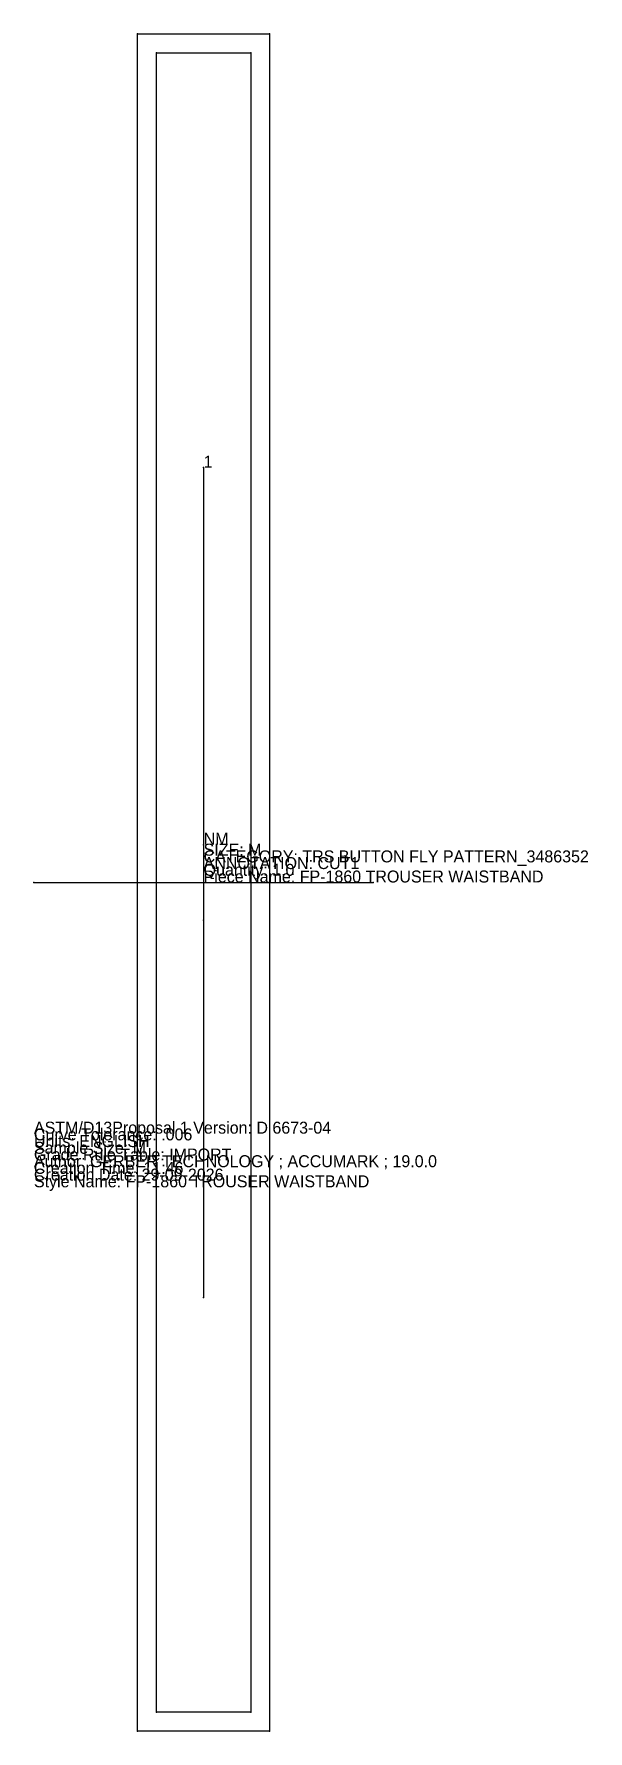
# Model space of a CAD drawing. Extents: x 0 to 11.6, y -11.4 to 24.1.
import ezdxf

# ---------------------------------------------------------------- set-up
doc = ezdxf.new("R2010")
doc.units = 0

# ---------------------------------------------------------------- blocks, each defined once
blk = doc.blocks.new('FP-1860 TROUSER WAISTBAND_M')
at = {"layer": '1'}
for points in [[(2.1653, 24.0805), (4.9212, 24.0805)], [(2.1653, -11.3527), (2.1653, 24.0805)], [(4.9212, 24.0805), (4.9212, 6.3638), (4.9212, -11.3527)], [(4.9212, -11.3527), (2.1653, -11.3527)]]:
    blk.add_lwpolyline(points, dxfattribs=at)
at = {"layer": '14'}
for points in [[(2.559, 23.6868), (4.5275, 23.6868)], [(2.559, -10.959), (2.559, 23.6868)], [(4.5275, 23.6868), (4.5275, 6.3638), (4.5275, -10.959)], [(4.5275, -10.959), (2.559, -10.959)]]:
    blk.add_lwpolyline(points, dxfattribs=at)
at = {"layer": '2'}
for p in [(2.1653, 24.0805), (2.1653, 24.0805), (4.9212, 24.0805), (4.9212, 24.0805), (2.559, 23.6868), (2.559, 23.6868), (4.5275, 23.6868), (4.5275, 23.6868), (3.5433, 15.0253), (3.5433, 7.1513), (0, 6.3638), (4.5275, 6.3638), (4.9212, 6.3638), (7.0866, 6.3638), (3.5433, 5.5764), (3.5433, -2.2976), (2.559, -10.959), (2.559, -10.959), (4.5275, -10.959), (4.5275, -10.959), (2.1653, -11.3527), (2.1653, -11.3527), (4.9212, -11.3527), (4.9212, -11.3527)]:
    blk.add_point(p, dxfattribs=at)
at = {"layer": '5'}
for p, q in [((3.5433, 15.0253), (3.5433, -2.2976)), ((0, 6.3638), (7.0866, 6.3638))]:
    blk.add_line(p, q, dxfattribs=at)
at = {"layer": '7'}
blk.add_line((0, 6.3638), (7.0866, 6.3638), dxfattribs=at)
at = {"layer": '8'}
blk.add_line((3.5433, 7.1513), (3.5433, 5.5764), dxfattribs=at)
at = {"layer": '84'}
for points in [[(2.1653, 24.0805), (4.9212, 24.0805)], [(2.1653, -11.3527), (2.1653, 24.0805)], [(4.9212, 24.0805), (4.9212, 6.3638), (4.9212, -11.3527)], [(4.9212, -11.3527), (2.1653, -11.3527)]]:
    blk.add_lwpolyline(points, dxfattribs=at)
at = {"layer": '85'}
blk.add_lwpolyline([(3.5433, 7.1513), (3.5433, 5.5764)], dxfattribs=at)
at = {"layer": '87'}
for points in [[(2.559, 23.6868), (4.5275, 23.6868)], [(2.559, -10.959), (2.559, 23.6868)], [(4.5275, 23.6868), (4.5275, 6.3638), (4.5275, -10.959)], [(4.5275, -10.959), (2.559, -10.959)]]:
    blk.add_lwpolyline(points, dxfattribs=at)
at = {"layer": '1'}
for s, p in [('SIZE: M', (3.5432, 6.9239)), ('ANNOTATION: CUT1', (3.5432, 6.6439)), ('Quantity: 1,0', (3.5432, 6.5039)), ('CATEGORY: TRS BUTTON FLY PATTERN_3486352', (3.5432, 6.7839)), ('Piece Name: FP-1860 TROUSER WAISTBAND', (3.5432, 6.3639))]:
    blk.add_text(s, height=0.25, dxfattribs=at).set_placement(p)
at = {"layer": '5'}
blk.add_text('1', height=0.25, dxfattribs=at).set_placement((3.5433, 15.0253))
at = {"layer": '8'}
blk.add_text('NM', height=0.25, dxfattribs=at).set_placement((3.5433, 7.1513))
at = {"layer": '85'}
blk.add_text('NM', height=0.25, dxfattribs=at).set_placement((3.5433, 7.1513))

msp = doc.modelspace()

# ---------------------------------------------------------------- block references
at = {"layer": '1'}
msp.add_blockref('FP-1860 TROUSER WAISTBAND_M', (0, 0), dxfattribs=at)

# ---------------------------------------------------------------- texts
for s, p in [('ASTM/D13Proposal 1 Version: D 6673-04', (0, 1.12)), ('Curve Tolerance: .006', (0, 0.98)), ('Units: ENGLISH', (0, 0.84)), ('Sample Size: M', (0, 0.7)), ('Grade Rule Table: IMPORT', (0, 0.56)), ('Author: GERBER TECHNOLOGY ; ACCUMARK ; 19.0.0', (0, 0.42)), ('Creation Time: 11:46', (0, 0.28)), ('Creation Date: 29-09-2026', (0, 0.14)), ('Style Name: FP-1860 TROUSER WAISTBAND', (0, 0))]:
    msp.add_text(s, height=0.25, dxfattribs=at).set_placement(p)

doc.saveas('drawing.dxf')
